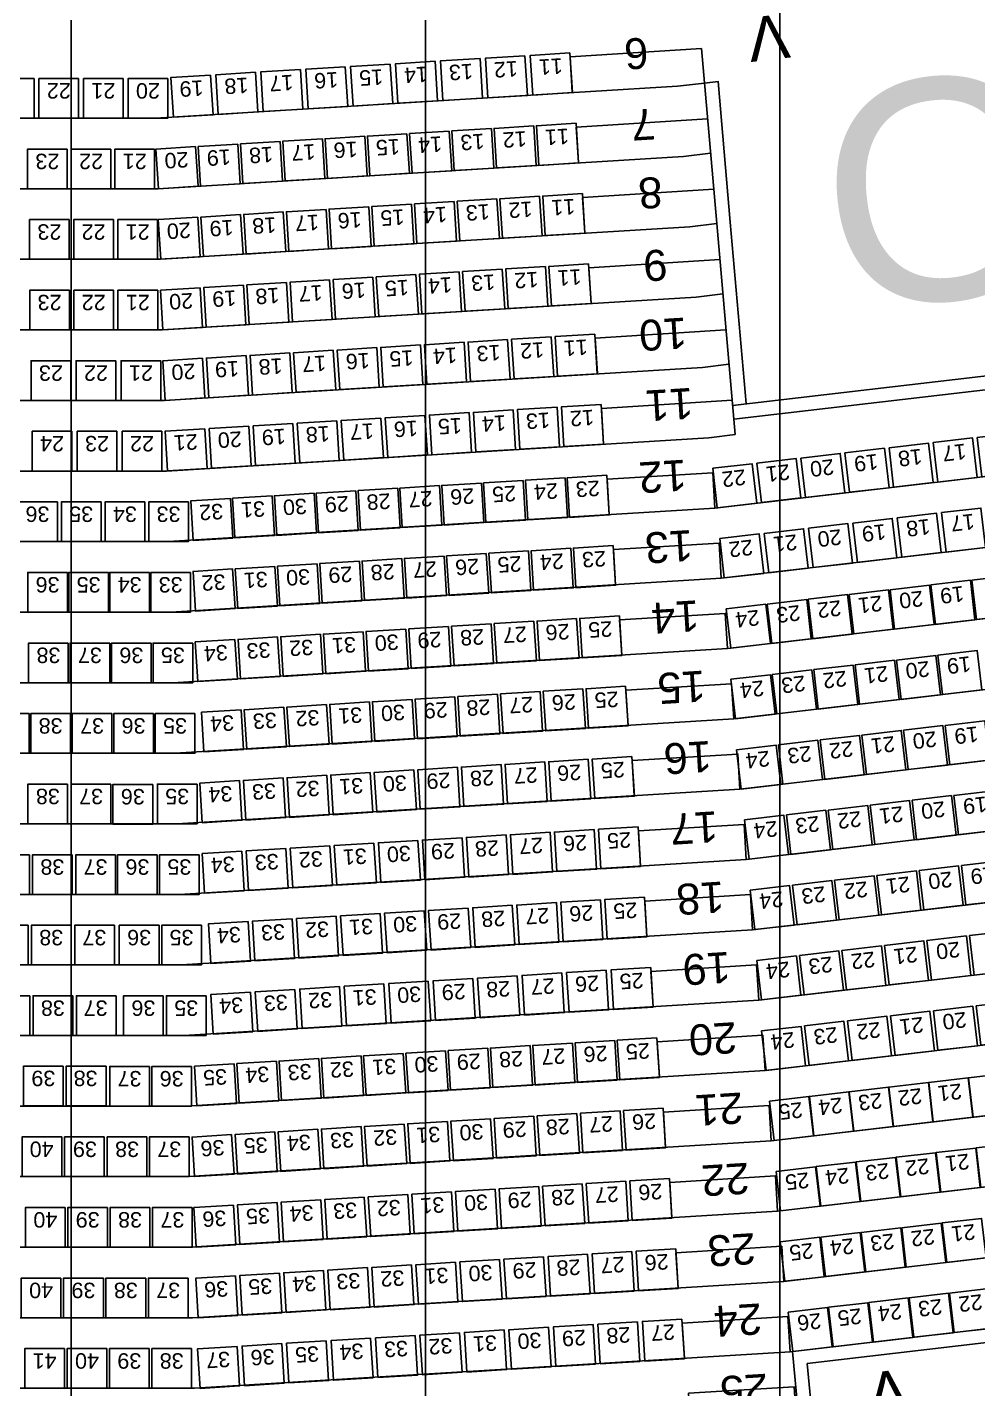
# Model space of a CAD drawing. Header units: millimetres. Extents: x -76108 to 202332, y 27411 to 140378.
# Drawn here: x 120263 to 131035, y 42728 to 58165 of the extents above; entities that cross this region are included whole.
import ezdxf
from ezdxf.enums import TextEntityAlignment as Align

# ---------------------------------------------------------------- set-up
doc = ezdxf.new("R2010")
doc.units = ezdxf.units.MM
doc.header["$LTSCALE"] = 100
for name, color, linetype in [('LINOR_HÄNG', 40, 'CONTINUOUS'), ('O-RADER', 252, 'CONTINUOUS'), ('O-RADNUMMER', 4, 'CONTINUOUS'), ('O-STOLAR', 1, 'CONTINUOUS'), ('O-STOLNUMMER', 7, 'CONTINUOUS'), ('O-TRAPPA', 254, 'CONTINUOUS'), ('SEKTIONS_NR', 4, 'CONTINUOUS')]:
    doc.layers.add(name, color=color, linetype=linetype)
doc.styles.add('ARIAL', font='arial.ttf')

msp = doc.modelspace()

# ---------------------------------------------------------------- linework, layer by layer
at = {"layer": 'LINOR_HÄNG'}
for p, q in [((120760.1, 137808.9), (120760.1, 30391.1)), ((124775.1, 137450.7), (124775.1, 30749.3)), ((128790.1, 136831.3), (128790.1, 31368.7))]:
    msp.add_line(p, q, dxfattribs=at)
at = {"layer": 'O-RADER'}
for p, q in [((127630.8, 57496.5), (121717.1, 57133.3)), ((127937.6, 57532.3), (127630.8, 57496.5)), ((121717.1, 57133.3), (118752.6, 57133.3)), ((127701.8, 56699.4), (121741.6, 56333.3)), ((128006.8, 56735), (127701.8, 56699.4)), ((121741.6, 56333.3), (118752.6, 56333.3)), ((127772.7, 55902.2), (121766.2, 55533.3)), ((128076.1, 55937.6), (127772.7, 55902.2)), ((121766.2, 55533.3), (118752.6, 55533.3)), ((128145.3, 55140.3), (127843.7, 55105.1)), ((127843.7, 55105.1), (121790.7, 54733.3)), ((121790.7, 54733.3), (118752.6, 54733.3)), ((128214.6, 54343), (127914.6, 54307.9)), ((127914.6, 54307.9), (121815.3, 53933.3)), ((121815.3, 53933.3), (118752.6, 53933.3)), ((127985.6, 53510.8), (121839.8, 53133.3)), ((128283.8, 53545.6), (127985.6, 53510.8)), ((134051.2, 53413.6), (128056.6, 52713.6)), ((121839.8, 53133.3), (118752.6, 53133.3)), ((122072.5, 53147.6), (121839.8, 53133.3)), ((128056.6, 52713.6), (121864.4, 52333.3)), ((134163.5, 52621.3), (128127.5, 51916.5)), ((121864.4, 52333.3), (118752.6, 52333.3)), ((128127.5, 51916.5), (121888.9, 51533.3)), ((134275.8, 51829), (128198.5, 51119.3)), ((121888.9, 51533.3), (118752.6, 51533.3)), ((128198.5, 51119.3), (121913.5, 50733.3)), ((134388.1, 51036.6), (128269.5, 50322.2)), ((121913.5, 50733.3), (118752.6, 50733.3)), ((128269.5, 50322.2), (121938, 49933.3)), ((134500.4, 50244.3), (128340.4, 49525)), ((121938, 49933.3), (118752.6, 49933.3)), ((128340.4, 49525), (121962.5, 49133.3)), ((134612.7, 49452), (128411.4, 48727.9)), ((121962.5, 49133.3), (118752.6, 49133.3)), ((128411.4, 48727.9), (121987.1, 48333.3)), ((134724.9, 48659.7), (128482.4, 47930.7)), ((121987.1, 48333.3), (118752.6, 48333.3)), ((128482.4, 47930.7), (122011.6, 47533.3)), ((134837.2, 47867.3), (128553.3, 47133.6)), ((122011.6, 47533.3), (118752.6, 47533.3)), ((128553.3, 47133.6), (122036.2, 46733.3)), ((134949.5, 47075), (128624.3, 46336.4)), ((122036.2, 46733.3), (118752.6, 46733.3)), ((128624.3, 46336.4), (122060.7, 45933.3)), ((135061.8, 46282.7), (128695.3, 45539.3)), ((122060.7, 45933.3), (118752.6, 45933.3)), ((128695.3, 45539.3), (122085.3, 45133.3)), ((135174.1, 45490.4), (128766.2, 44742.1)), ((122085.3, 45133.3), (118752.6, 45133.3)), ((128766.2, 44742.1), (122109.8, 44333.3)), ((135286.4, 44698), (128837.2, 43945)), ((122109.8, 44333.3), (118752.6, 44333.3)), ((128837.2, 43945), (122134.4, 43533.3)), ((135398.6, 43905.7), (128908.2, 43147.8)), ((122134.4, 43533.3), (118752.6, 43533.3)), ((128908.2, 43147.8), (122158.9, 42733.3)), ((122158.9, 42733.3), (118752.6, 42733.3))]:
    msp.add_line(p, q, dxfattribs=at)
at = {"layer": 'O-STOLAR'}
for points in [[(124376.7, 57747.5), (123927.6, 57719.9), (123955.2, 57270.8), (124404.3, 57298.4)], [(124885.8, 57778.8), (124436.6, 57751.2), (124464.2, 57302), (124913.4, 57329.6)], [(125394.8, 57810), (124945.7, 57782.5), (124973.3, 57333.3), (125422.4, 57360.9)], [(125903.9, 57841.3), (125454.7, 57813.7), (125482.3, 57364.6), (125931.5, 57392.2)], [(126412.9, 57872.6), (125963.8, 57845), (125991.3, 57395.8), (126440.5, 57423.4)], [(120340.7, 57583.3), (119890.7, 57583.3), (119890.7, 57133.3), (120340.7, 57133.3)], [(120845.7, 57583.3), (120395.7, 57583.3), (120395.7, 57133.3), (120845.7, 57133.3)], [(121350.7, 57583.3), (120900.7, 57583.3), (120900.7, 57133.3), (121350.7, 57133.3)], [(121855.7, 57583.3), (121405.7, 57583.3), (121405.7, 57133.3), (121855.7, 57133.3)], [(122340.6, 57622.5), (121891.4, 57594.9), (121919, 57145.7), (122368.2, 57173.3)], [(122849.6, 57653.7), (122400.5, 57626.1), (122428.1, 57177), (122877.2, 57204.6)], [(123358.7, 57685), (122909.5, 57657.4), (122937.1, 57208.2), (123386.3, 57235.8)], [(123867.7, 57716.2), (123418.6, 57688.7), (123446.1, 57239.5), (123895.3, 57267.1)], [(125045.4, 56987.1), (124596.2, 56959.5), (124623.8, 56510.4), (125073, 56538)], [(125524.5, 57016.6), (125075.3, 56989), (125102.9, 56539.8), (125552.1, 56567.4)], [(126003.6, 57046), (125554.4, 57018.4), (125582, 56569.2), (126031.2, 56596.8)], [(126482.7, 57075.4), (126033.5, 57047.8), (126061.1, 56598.7), (126510.3, 56626.3)], [(122170.8, 56810.6), (121721.7, 56783), (121749.3, 56333.8), (122198.4, 56361.4)], [(122649.9, 56840), (122200.8, 56812.4), (122228.3, 56363.3), (122677.5, 56390.9)], [(123129, 56869.4), (122679.9, 56841.8), (122707.4, 56392.7), (123156.6, 56420.3)], [(123608.1, 56898.9), (123159, 56871.3), (123186.5, 56422.1), (123635.7, 56449.7)], [(124087.2, 56928.3), (123638.1, 56900.7), (123665.6, 56451.5), (124114.8, 56479.1)], [(124566.3, 56957.7), (124117.2, 56930.1), (124144.7, 56481), (124593.9, 56508.6)], [(120716.6, 56783.3), (120266.6, 56783.3), (120266.6, 56333.3), (120716.6, 56333.3)], [(121211.6, 56783.3), (120761.6, 56783.3), (120761.6, 56333.3), (121211.6, 56333.3)], [(121706.6, 56783.3), (121256.6, 56783.3), (121256.6, 56333.3), (121706.6, 56333.3)], [(125585.5, 56218.9), (125136.3, 56191.3), (125163.9, 55742.1), (125613.1, 55769.7)], [(126069.6, 56248.6), (125620.4, 56221), (125648, 55771.8), (126097.2, 55799.4)], [(126553.7, 56278.3), (126104.5, 56250.7), (126132.1, 55801.6), (126581.2, 55829.2)], [(122681, 56040.5), (122231.8, 56012.9), (122259.4, 55563.7), (122708.5, 55591.3)], [(123165, 56070.2), (122715.9, 56042.6), (122743.5, 55593.5), (123192.6, 55621)], [(123649.1, 56099.9), (123200, 56072.3), (123227.6, 55623.2), (123676.7, 55650.8)], [(124133.2, 56129.7), (123684.1, 56102.1), (123711.6, 55652.9), (124160.8, 55680.5)], [(124617.3, 56159.4), (124168.1, 56131.8), (124195.7, 55682.7), (124644.9, 55710.2)], [(125101.4, 56189.1), (124652.2, 56161.5), (124679.8, 55712.4), (125129, 55740)], [(120739.7, 55983.3), (120289.7, 55983.3), (120289.7, 55533.3), (120739.7, 55533.3)], [(121239.7, 55983.3), (120789.7, 55983.3), (120789.7, 55533.3), (121239.7, 55533.3)], [(121739.7, 55983.3), (121289.7, 55983.3), (121289.7, 55533.3), (121739.7, 55533.3)], [(122196.9, 56010.7), (121747.7, 55983.1), (121775.3, 55534), (122224.4, 55561.6)], [(125646.5, 55421.2), (125197.3, 55393.6), (125224.9, 54944.4), (125674, 54972)], [(126135.5, 55451.2), (125686.4, 55423.6), (125714, 54974.5), (126163.1, 55002)], [(126624.6, 55481.2), (126175.5, 55453.6), (126203, 55004.5), (126652.2, 55032.1)], [(123201.1, 55271), (122751.9, 55243.4), (122779.5, 54794.2), (123228.6, 54821.8)], [(123690.1, 55301), (123241, 55273.4), (123268.6, 54824.3), (123717.7, 54851.8)], [(124179.2, 55331), (123730.1, 55303.5), (123757.7, 54854.3), (124206.8, 54881.9)], [(124668.3, 55361.1), (124219.1, 55333.5), (124246.7, 54884.3), (124695.9, 54911.9)], [(125157.4, 55391.1), (124708.2, 55363.5), (124735.8, 54914.4), (125185, 54942)], [(120741.4, 55183.3), (120291.4, 55183.3), (120291.4, 54733.3), (120741.4, 54733.3)], [(121241.4, 55183.3), (120791.4, 55183.3), (120791.4, 54733.3), (121241.4, 54733.3)], [(121741.4, 55183.3), (121291.4, 55183.3), (121291.4, 54733.3), (121741.4, 54733.3)], [(122222.9, 55210.9), (121773.8, 55183.3), (121801.3, 54734.1), (122250.5, 54761.7)], [(122712, 55240.9), (122262.8, 55213.3), (122290.4, 54764.2), (122739.6, 54791.8)], [(126201.5, 54653.8), (125752.3, 54626.2), (125779.9, 54177.1), (126229.1, 54204.6)], [(126695.6, 54684.1), (126246.4, 54656.6), (126274, 54207.4), (126723.2, 54235)], [(123731.2, 54502.1), (123282, 54474.5), (123309.6, 54025.3), (123758.7, 54052.9)], [(124225.2, 54532.4), (123776.1, 54504.8), (123803.7, 54055.7), (124252.8, 54083.3)], [(124719.3, 54562.8), (124270.1, 54535.2), (124297.7, 54086), (124746.9, 54113.6)], [(125213.4, 54593.1), (124764.2, 54565.5), (124791.8, 54116.4), (125241, 54144)], [(125707.4, 54623.5), (125258.3, 54595.9), (125285.9, 54146.7), (125735, 54174.3)], [(120757.1, 54383.3), (120307.1, 54383.3), (120307.1, 53933.3), (120757.1, 53933.3)], [(121267.1, 54383.3), (120817.1, 54383.3), (120817.1, 53933.3), (121267.1, 53933.3)], [(121777.1, 54383.3), (121327.1, 54383.3), (121327.1, 53933.3), (121777.1, 53933.3)], [(122248.9, 54411), (121799.8, 54383.4), (121827.4, 53934.3), (122276.5, 53961.9)], [(122743, 54441.4), (122293.9, 54413.8), (122321.5, 53964.6), (122770.6, 53992.2)], [(123237.1, 54471.7), (122787.9, 54444.1), (122815.5, 53995), (123264.7, 54022.6)], [(126766.5, 53887.1), (126317.4, 53859.5), (126345, 53410.3), (126794.1, 53437.9)], [(124271.2, 53733.8), (123822.1, 53706.2), (123849.7, 53257.1), (124298.8, 53284.6)], [(124770.3, 53764.4), (124321.1, 53736.9), (124348.7, 53287.7), (124797.9, 53315.3)], [(125269.4, 53795.1), (124820.2, 53767.5), (124847.8, 53318.4), (125296.9, 53345.9)], [(125768.4, 53825.8), (125319.3, 53798.2), (125346.8, 53349), (125796, 53376.6)], [(126267.5, 53856.4), (125818.3, 53828.8), (125845.9, 53379.7), (126295.1, 53407.2)], [(120769.3, 53583.3), (120319.3, 53583.3), (120319.3, 53133.3), (120769.3, 53133.3)], [(121279.3, 53583.3), (120829.3, 53583.3), (120829.3, 53133.3), (121279.3, 53133.3)], [(121789.3, 53583.3), (121339.3, 53583.3), (121339.3, 53133.3), (121789.3, 53133.3)], [(122275, 53611.2), (121825.8, 53583.6), (121853.4, 53134.4), (122302.6, 53162)], [(122774.1, 53641.8), (122324.9, 53614.3), (122352.5, 53165.1), (122801.6, 53192.7)], [(123273.1, 53672.5), (122824, 53644.9), (122851.5, 53195.8), (123300.7, 53223.3)], [(123772.2, 53703.1), (123323, 53675.6), (123350.6, 53226.4), (123799.8, 53254)], [(131028.8, 53513.7), (131475.8, 53565.9), (131528, 53119), (131081, 53066.8)], [(130029.6, 53397.1), (130476.6, 53449.3), (130528.8, 53002.3), (130081.8, 52950.1)], [(130529.2, 53455.4), (130976.2, 53507.6), (131028.4, 53060.6), (130581.4, 53008.4)], [(128530.8, 53222.1), (128977.8, 53274.3), (129030, 52827.3), (128583, 52775.1)], [(129030.4, 53280.4), (129477.4, 53332.6), (129529.6, 52885.6), (129082.6, 52833.4)], [(129530, 53338.7), (129977, 53390.9), (130029.2, 52944), (129582.2, 52891.8)], [(128031.2, 53163.7), (128478.2, 53215.9), (128530.4, 52769), (128083.4, 52716.8)], [(124935.1, 52967.8), (124486, 52940.2), (124513.6, 52491.1), (124962.7, 52518.7)], [(125409.2, 52996.9), (124960.1, 52969.3), (124987.7, 52520.2), (125436.8, 52547.8)], [(125883.3, 53026.1), (125434.2, 52998.5), (125461.8, 52549.3), (125910.9, 52576.9)], [(126357.4, 53055.2), (125908.3, 53027.6), (125935.9, 52578.4), (126385, 52606)], [(126831.6, 53084.3), (126382.4, 53056.7), (126410, 52607.5), (126859.1, 52635.1)], [(122564.6, 52822.2), (122115.4, 52794.6), (122143, 52345.5), (122592.2, 52373.1)], [(123038.7, 52851.3), (122589.5, 52823.7), (122617.1, 52374.6), (123066.3, 52402.2)], [(123512.8, 52880.5), (123063.7, 52852.9), (123091.2, 52403.7), (123540.4, 52431.3)], [(123986.9, 52909.6), (123537.8, 52882), (123565.3, 52432.8), (124014.5, 52460.4)], [(124461, 52938.7), (124011.9, 52911.1), (124039.5, 52462), (124488.6, 52489.5)], [(120604.4, 52783.3), (120154.4, 52783.3), (120154.4, 52333.3), (120604.4, 52333.3)], [(121099.4, 52783.3), (120649.4, 52783.3), (120649.4, 52333.3), (121099.4, 52333.3)], [(121594.4, 52783.3), (121144.4, 52783.3), (121144.4, 52333.3), (121594.4, 52333.3)], [(122089.4, 52783.3), (121639.4, 52783.3), (121639.4, 52333.3), (122089.4, 52333.3)], [(130121.1, 52602.3), (130568, 52654.5), (130620.2, 52207.5), (130173.2, 52155.4)], [(130623.6, 52661), (131070.6, 52713.2), (131122.8, 52266.2), (130675.8, 52214)], [(129115.9, 52484.9), (129562.8, 52537.1), (129615, 52090.2), (129168.1, 52038)], [(129618.5, 52543.6), (130065.4, 52595.8), (130117.6, 52148.9), (129670.7, 52096.7)], [(128110.7, 52367.6), (128557.7, 52419.8), (128609.9, 51972.8), (128162.9, 51920.6)], [(128613.3, 52426.3), (129060.3, 52478.4), (129112.4, 52031.5), (128665.5, 51979.3)], [(125465.2, 52198.9), (125016.1, 52171.3), (125043.7, 51722.1), (125492.8, 51749.7)], [(125944.3, 52228.3), (125495.2, 52200.7), (125522.8, 51751.5), (125971.9, 51779.1)], [(126423.4, 52257.7), (125974.3, 52230.1), (126001.9, 51781), (126451, 51808.6)], [(126902.5, 52287.1), (126453.4, 52259.6), (126481, 51810.4), (126930.1, 51838)], [(122590.6, 52022.3), (122141.5, 51994.7), (122169.1, 51545.6), (122618.2, 51573.2)], [(123069.7, 52051.7), (122620.6, 52024.1), (122648.2, 51575), (123097.3, 51602.6)], [(123548.8, 52081.2), (123099.7, 52053.6), (123127.3, 51604.4), (123576.4, 51632)], [(124027.9, 52110.6), (123578.8, 52083), (123606.4, 51633.8), (124055.5, 51661.4)], [(124507, 52140), (124057.9, 52112.4), (124085.5, 51663.3), (124534.6, 51690.9)], [(124986.1, 52169.4), (124537, 52141.9), (124564.6, 51692.7), (125013.7, 51720.3)], [(120718.9, 51983.3), (120268.9, 51983.3), (120268.9, 51533.3), (120718.9, 51533.3)], [(121183.9, 51983.3), (120733.9, 51983.3), (120733.9, 51533.3), (121183.9, 51533.3)], [(121648.9, 51983.3), (121198.9, 51983.3), (121198.9, 51533.3), (121648.9, 51533.3)], [(122113.9, 51983.3), (121663.9, 51983.3), (121663.9, 51533.3), (122113.9, 51533.3)], [(130504.5, 51841.7), (130951.5, 51893.8), (131003.6, 51446.9), (130556.7, 51394.7)], [(130968.3, 51895.8), (131415.3, 51948), (131467.5, 51501), (131020.5, 51448.8)], [(129112.9, 51679.2), (129559.9, 51731.4), (129612.1, 51284.4), (129165.1, 51232.2)], [(129576.8, 51733.3), (130023.8, 51785.5), (130076, 51338.6), (129629, 51286.4)], [(130040.6, 51787.5), (130487.6, 51839.7), (130539.8, 51392.7), (130092.8, 51340.5)], [(128185.3, 51570.8), (128632.2, 51623), (128684.4, 51176.1), (128237.4, 51123.9)], [(128649.1, 51625), (129096.1, 51677.2), (129148.3, 51230.2), (128701.3, 51178)], [(126005.3, 51430.5), (125556.2, 51402.9), (125583.7, 50953.8), (126032.9, 50981.4)], [(126489.4, 51460.3), (126040.2, 51432.7), (126067.8, 50983.5), (126517, 51011.1)], [(126973.5, 51490), (126524.3, 51462.4), (126551.9, 51013.3), (127001.1, 51040.8)], [(123100.8, 51252.1), (122651.6, 51224.5), (122679.2, 50775.4), (123128.4, 50803)], [(123584.9, 51281.9), (123135.7, 51254.3), (123163.3, 50805.1), (123612.5, 50832.7)], [(124069, 51311.6), (123619.8, 51284), (123647.4, 50834.9), (124096.5, 50862.4)], [(124553, 51341.3), (124103.9, 51313.7), (124131.5, 50864.6), (124580.6, 50892.2)], [(125037.1, 51371.1), (124588, 51343.5), (124615.6, 50894.3), (125064.7, 50921.9)], [(125521.2, 51400.8), (125072.1, 51373.2), (125099.7, 50924.1), (125548.8, 50951.6)], [(120728.5, 51183.3), (120278.5, 51183.3), (120278.5, 50733.3), (120728.5, 50733.3)], [(121198.5, 51183.3), (120748.5, 51183.3), (120748.5, 50733.3), (121198.5, 50733.3)], [(121668.5, 51183.3), (121218.5, 51183.3), (121218.5, 50733.3), (121668.5, 50733.3)], [(122138.5, 51183.3), (121688.5, 51183.3), (121688.5, 50733.3), (122138.5, 50733.3)], [(122616.7, 51222.4), (122167.5, 51194.8), (122195.1, 50745.7), (122644.3, 50773.2)], [(130582, 51045.3), (131029, 51097.5), (131081.2, 50650.5), (130634.2, 50598.3)], [(129644.4, 50935.8), (130091.3, 50988), (130143.5, 50541), (129696.6, 50488.8)], [(130113.2, 50990.5), (130560.2, 51042.7), (130612.4, 50595.8), (130165.4, 50543.6)], [(128237.9, 50771.6), (128684.9, 50823.8), (128737.1, 50376.8), (128290.1, 50324.6)], [(128706.8, 50826.3), (129153.7, 50878.5), (129205.9, 50431.5), (128758.9, 50379.3)], [(129175.6, 50881), (129622.5, 50933.2), (129674.7, 50486.3), (129227.8, 50434.1)], [(126076.3, 50633.4), (125627.1, 50605.8), (125654.7, 50156.6), (126103.9, 50184.2)], [(126560.4, 50663.1), (126111.2, 50635.5), (126138.8, 50186.4), (126587.9, 50214)], [(127044.5, 50692.8), (126595.3, 50665.3), (126622.9, 50216.1), (127072, 50243.7)], [(123655.8, 50484.7), (123206.7, 50457.1), (123234.3, 50008), (123683.4, 50035.6)], [(124139.9, 50514.4), (123690.8, 50486.9), (123718.4, 50037.7), (124167.5, 50065.3)], [(124624, 50544.2), (124174.9, 50516.6), (124202.4, 50067.4), (124651.6, 50095)], [(125108.1, 50573.9), (124658.9, 50546.3), (124686.5, 50097.2), (125135.7, 50124.8)], [(125592.2, 50603.6), (125143, 50576.1), (125170.6, 50126.9), (125619.8, 50154.5)], [(120283, 50383.3), (119833, 50383.3), (119833, 49933.3), (120283, 49933.3)], [(120753, 50383.3), (120303, 50383.3), (120303, 49933.3), (120753, 49933.3)], [(121223, 50383.3), (120773, 50383.3), (120773, 49933.3), (121223, 49933.3)], [(121693, 50383.3), (121243, 50383.3), (121243, 49933.3), (121693, 49933.3)], [(122163, 50383.3), (121713, 50383.3), (121713, 49933.3), (122163, 49933.3)], [(122687.7, 50425.3), (122238.5, 50397.7), (122266.1, 49948.5), (122715.2, 49976.1)], [(123171.7, 50455), (122722.6, 50427.4), (122750.2, 49978.2), (123199.3, 50005.8)], [(129720.9, 50139.3), (130167.9, 50191.5), (130220.1, 49744.5), (129773.1, 49692.3)], [(130193.7, 50194.5), (130640.7, 50246.7), (130692.9, 49799.7), (130245.9, 49747.5)], [(130666.5, 50249.7), (131113.5, 50301.9), (131165.6, 49854.9), (130718.7, 49802.7)], [(128302.6, 49973.7), (128749.5, 50025.9), (128801.7, 49578.9), (128354.7, 49526.7)], [(128775.3, 50028.9), (129222.3, 50081.1), (129274.5, 49634.1), (128827.5, 49581.9)], [(129248.1, 50084.1), (129695.1, 50136.3), (129747.3, 49689.3), (129300.3, 49637.1)], [(126621.3, 49865.3), (126172.2, 49837.8), (126199.8, 49388.6), (126648.9, 49416.2)], [(127115.4, 49895.7), (126666.3, 49868.1), (126693.8, 49419), (127143, 49446.5)], [(124151, 49713.6), (123701.8, 49686), (123729.4, 49236.9), (124178.6, 49264.5)], [(124645.1, 49744), (124195.9, 49716.4), (124223.5, 49267.2), (124672.7, 49294.8)], [(125139.1, 49774.3), (124690, 49746.7), (124717.6, 49297.6), (125166.7, 49325.2)], [(125633.2, 49804.7), (125184.1, 49777.1), (125211.6, 49327.9), (125660.8, 49355.5)], [(126127.3, 49835), (125678.1, 49807.4), (125705.7, 49358.3), (126154.9, 49385.8)], [(120720.6, 49583.3), (120270.6, 49583.3), (120270.6, 49133.3), (120720.6, 49133.3)], [(121211.9, 49583), (120761.9, 49583), (120761.9, 49133), (121211.9, 49133)], [(121684.8, 49580.5), (121234.8, 49580.5), (121234.8, 49130.5), (121684.8, 49130.5)], [(122187.5, 49583.3), (121737.5, 49583.3), (121737.5, 49133.3), (122187.5, 49133.3)], [(122668.8, 49622.6), (122219.6, 49595), (122247.2, 49145.8), (122696.4, 49173.4)], [(123162.9, 49652.9), (122713.7, 49625.3), (122741.3, 49176.2), (123190.5, 49203.8)], [(123656.9, 49683.3), (123207.8, 49655.7), (123235.4, 49206.5), (123684.5, 49234.1)], [(130290.1, 49400.3), (130737.1, 49452.5), (130789.2, 49005.5), (130342.3, 48953.3)], [(130764.9, 49455.7), (131211.8, 49507.9), (131264, 49061), (130817.1, 49008.8)], [(128865.8, 49234), (129312.7, 49286.2), (129364.9, 48839.2), (128918, 48787)], [(129340.5, 49289.4), (129787.5, 49341.6), (129839.7, 48894.7), (129392.7, 48842.5)], [(129815.3, 49344.9), (130262.3, 49397.1), (130314.5, 48950.1), (129867.5, 48897.9)], [(127186.4, 49098.5), (126737.2, 49071), (126764.8, 48621.8), (127214, 48649.4)], [(128391, 49178.6), (128838, 49230.8), (128890.2, 48783.8), (128443.2, 48731.6)], [(124691.1, 48945.3), (124241.9, 48917.7), (124269.5, 48468.5), (124718.7, 48496.1)], [(125190.1, 48975.9), (124741, 48948.4), (124768.6, 48499.2), (125217.7, 48526.8)], [(125689.2, 49006.6), (125240, 48979), (125267.6, 48529.8), (125716.8, 48557.4)], [(126188.3, 49037.2), (125739.1, 49009.7), (125766.7, 48560.5), (126215.8, 48588.1)], [(126687.3, 49067.9), (126238.2, 49040.3), (126265.8, 48591.2), (126714.9, 48618.7)], [(120288.2, 48783.3), (119838.2, 48783.3), (119838.2, 48333.3), (120288.2, 48333.3)], [(120772.9, 48783.3), (120322.9, 48783.3), (120322.9, 48333.3), (120772.9, 48333.3)], [(121264.2, 48783.3), (120814.2, 48783.3), (120814.2, 48333.3), (121264.2, 48333.3)], [(121737.1, 48783.3), (121287.1, 48783.3), (121287.1, 48333.3), (121737.1, 48333.3)], [(122212.1, 48783.3), (121762.1, 48783.3), (121762.1, 48333.3), (122212.1, 48333.3)], [(122694.8, 48822.7), (122245.7, 48795.1), (122273.3, 48345.9), (122722.4, 48373.5)], [(123193.9, 48853.3), (122744.8, 48825.7), (122772.3, 48376.6), (123221.5, 48404.2)], [(123693, 48884), (123243.8, 48856.4), (123271.4, 48407.2), (123720.6, 48434.8)], [(124192, 48914.6), (123742.9, 48887), (123770.5, 48437.9), (124219.6, 48465.5)], [(130370.6, 48604.3), (130817.6, 48656.5), (130869.8, 48209.5), (130422.8, 48157.3)], [(130849.3, 48660.2), (131296.3, 48712.4), (131348.5, 48265.4), (130901.5, 48213.2)], [(128934.4, 48436.6), (129381.3, 48488.8), (129433.5, 48041.8), (128986.5, 47989.6)], [(129413.1, 48492.5), (129860.1, 48544.7), (129912.3, 48097.7), (129465.3, 48045.5)], [(129891.9, 48548.4), (130338.8, 48600.6), (130391, 48153.6), (129944, 48101.4)], [(128455.6, 48380.7), (128902.6, 48432.9), (128954.8, 47985.9), (128507.8, 47933.7)], [(125261.1, 48178.8), (124812, 48151.2), (124839.5, 47702), (125288.7, 47729.6)], [(125760.2, 48209.4), (125311, 48181.9), (125338.6, 47732.7), (125787.8, 47760.3)], [(126259.2, 48240.1), (125810.1, 48212.5), (125837.7, 47763.4), (126286.8, 47790.9)], [(126758.3, 48270.7), (126309.1, 48243.2), (126336.7, 47794), (126785.9, 47821.6)], [(127257.3, 48301.4), (126808.2, 48273.8), (126835.8, 47824.7), (127284.9, 47852.2)], [(122765.8, 48025.5), (122316.7, 47997.9), (122344.2, 47548.8), (122793.4, 47576.4)], [(123264.9, 48056.2), (122815.7, 48028.6), (122843.3, 47579.4), (123292.5, 47607)], [(123763.9, 48086.8), (123314.8, 48059.2), (123342.4, 47610.1), (123791.5, 47637.7)], [(124263, 48117.5), (123813.8, 48089.9), (123841.4, 47640.7), (124290.6, 47668.3)], [(124762.1, 48148.1), (124312.9, 48120.5), (124340.5, 47671.4), (124789.6, 47699)], [(120275.1, 47983.3), (119825.1, 47983.3), (119825.1, 47533.3), (120275.1, 47533.3)], [(120759.8, 47983.3), (120309.8, 47983.3), (120309.8, 47533.3), (120759.8, 47533.3)], [(121251.1, 47983.3), (120801.1, 47983.3), (120801.1, 47533.3), (121251.1, 47533.3)], [(121756.6, 47983.3), (121306.6, 47983.3), (121306.6, 47533.3), (121756.6, 47533.3)], [(122236.6, 47983.3), (121786.6, 47983.3), (121786.6, 47533.3), (122236.6, 47533.3)], [(130459, 47809.2), (130906, 47861.4), (130958.2, 47414.4), (130511.2, 47362.2)], [(130940.8, 47865.4), (131387.7, 47917.6), (131439.9, 47470.6), (130993, 47418.5)], [(129495.6, 47696.7), (129942.6, 47748.9), (129994.7, 47301.9), (129547.8, 47249.7)], [(129977.3, 47752.9), (130424.3, 47805.1), (130476.5, 47358.1), (130029.5, 47306)], [(128532.1, 47584.2), (128979.1, 47636.4), (129031.3, 47189.4), (128584.3, 47137.2)], [(129013.9, 47640.4), (129460.8, 47692.6), (129513, 47245.6), (129066.1, 47193.5)], [(125816.2, 47411.4), (125367, 47383.8), (125394.6, 46934.6), (125843.7, 46962.2)], [(126320.2, 47442.3), (125871.1, 47414.7), (125898.6, 46965.6), (126347.8, 46993.2)], [(126824.3, 47473.3), (126375.1, 47445.7), (126402.7, 46996.5), (126851.9, 47024.1)], [(127328.3, 47504.2), (126879.2, 47476.7), (126906.7, 47027.5), (127355.9, 47055.1)], [(123295.9, 47256.6), (122846.8, 47229), (122874.3, 46779.8), (123323.5, 46807.4)], [(123800, 47287.5), (123350.8, 47260), (123378.4, 46810.8), (123827.5, 46838.4)], [(124304, 47318.5), (123854.9, 47290.9), (123882.4, 46841.8), (124331.6, 46869.3)], [(124808.1, 47349.5), (124358.9, 47321.9), (124386.5, 46872.7), (124835.6, 46900.3)], [(125312.1, 47380.4), (124863, 47352.8), (124890.5, 46903.7), (125339.7, 46931.3)], [(120293.8, 47183.3), (119843.8, 47183.3), (119843.8, 46733.3), (120293.8, 46733.3)], [(120778.5, 47183.3), (120328.5, 47183.3), (120328.5, 46733.3), (120778.5, 46733.3)], [(121269.8, 47183.3), (120819.8, 47183.3), (120819.8, 46733.3), (121269.8, 46733.3)], [(121805, 47183.3), (121355, 47183.3), (121355, 46733.3), (121805, 46733.3)], [(122290, 47183.3), (121840, 47183.3), (121840, 46733.3), (122290, 46733.3)], [(122791.9, 47225.6), (122342.7, 47198), (122370.3, 46748.9), (122819.4, 46776.5)], [(131018.3, 47069), (131465.3, 47121.2), (131517.4, 46674.3), (131070.5, 46622.1)], [(129558.2, 46898.5), (130005.2, 46950.7), (130057.4, 46503.8), (129610.4, 46451.6)], [(130044.9, 46955.4), (130491.9, 47007.6), (130544.1, 46560.6), (130097.1, 46508.4)], [(130531.6, 47012.2), (130978.6, 47064.4), (131030.8, 46617.4), (130583.8, 46565.2)], [(128584.8, 46784.9), (129031.8, 46837.1), (129084, 46390.1), (128637, 46337.9)], [(129071.5, 46841.7), (129518.5, 46893.9), (129570.7, 46446.9), (129123.7, 46394.8)], [(125962, 46618.8), (125512.8, 46591.2), (125540.4, 46142.1), (125989.6, 46169.7)], [(126441.1, 46648.2), (125991.9, 46620.7), (126019.5, 46171.5), (126468.7, 46199.1)], [(126920.2, 46677.7), (126471, 46650.1), (126498.6, 46200.9), (126947.8, 46228.5)], [(127399.3, 46707.1), (126950.1, 46679.5), (126977.7, 46230.4), (127426.9, 46257.9)], [(123566.5, 46471.7), (123117.3, 46444.1), (123144.9, 45995), (123594.1, 46022.5)], [(124045.6, 46501.1), (123596.4, 46473.5), (123624, 46024.4), (124073.2, 46052)], [(124524.7, 46530.5), (124075.5, 46503), (124103.1, 46053.8), (124552.3, 46081.4)], [(125003.8, 46560), (124554.6, 46532.4), (124582.2, 46083.2), (125031.4, 46110.8)], [(125482.9, 46589.4), (125033.7, 46561.8), (125061.3, 46112.7), (125510.5, 46140.2)], [(120671.1, 46386.8), (120221.1, 46386.8), (120221.1, 45936.8), (120671.1, 45936.8)], [(121155.8, 46386.8), (120705.8, 46386.8), (120705.8, 45936.8), (121155.8, 45936.8)], [(121647.1, 46383.3), (121197.1, 46383.3), (121197.1, 45933.3), (121647.1, 45933.3)], [(122125.1, 46383.3), (121675.1, 46383.3), (121675.1, 45933.3), (122125.1, 45933.3)], [(122608.3, 46412.8), (122159.2, 46385.3), (122186.7, 45936.1), (122635.9, 45963.7)], [(123087.4, 46442.3), (122638.3, 46414.7), (122665.8, 45965.5), (123115, 45993.1)], [(130028.1, 46148), (130475, 46200.2), (130527.2, 45753.2), (130080.3, 45701)], [(130479, 46200.6), (130926, 46252.8), (130978.2, 45805.9), (130531.2, 45753.7)], [(130929.9, 46253.3), (131376.9, 46305.5), (131429.1, 45858.5), (130982.1, 45806.3)], [(128675.3, 45990), (129122.2, 46042.2), (129174.4, 45595.2), (128727.5, 45543.1)], [(129126.2, 46042.7), (129573.2, 46094.9), (129625.4, 45647.9), (129178.4, 45595.7)], [(129577.1, 46095.3), (130024.1, 46147.5), (130076.3, 45700.5), (129629.3, 45648.4)], [(126492.1, 45849.9), (126042.9, 45822.3), (126070.5, 45373.1), (126519.7, 45400.7)], [(126981.2, 45879.9), (126532, 45852.3), (126559.6, 45403.2), (127008.8, 45430.8)], [(127470.2, 45909.9), (127021.1, 45882.4), (127048.7, 45433.2), (127497.8, 45460.8)], [(124046.7, 45699.7), (123597.5, 45672.1), (123625.1, 45222.9), (124074.3, 45250.5)], [(124535.8, 45729.7), (124086.6, 45702.1), (124114.2, 45253), (124563.4, 45280.6)], [(125024.9, 45759.8), (124575.7, 45732.2), (124603.3, 45283), (125052.4, 45310.6)], [(125513.9, 45789.8), (125064.8, 45762.2), (125092.4, 45313.1), (125541.5, 45340.6)], [(126003, 45819.8), (125553.9, 45792.2), (125581.4, 45343.1), (126030.6, 45370.7)], [(120655.2, 45583.3), (120205.2, 45583.3), (120205.2, 45133.3), (120655.2, 45133.3)], [(121135.2, 45583.3), (120685.2, 45583.3), (120685.2, 45133.3), (121135.2, 45133.3)], [(121620, 45583.3), (121170, 45583.3), (121170, 45133.3), (121620, 45133.3)], [(122098, 45583.3), (121648, 45583.3), (121648, 45133.3), (122098, 45133.3)], [(122579.5, 45609.6), (122130.3, 45582), (122157.9, 45132.8), (122607, 45160.4)], [(123068.5, 45639.6), (122619.4, 45612), (122647, 45162.9), (123096.1, 45190.4)], [(123557.6, 45669.6), (123108.5, 45642.1), (123136.1, 45192.9), (123585.2, 45220.5)], [(130110.6, 45352.2), (130557.5, 45404.4), (130609.7, 44957.4), (130162.7, 44905.2)], [(130564.5, 45405.2), (131011.4, 45457.4), (131063.6, 45010.4), (130616.7, 44958.2)], [(131018.4, 45458.2), (131465.4, 45510.4), (131517.5, 45063.4), (131070.6, 45011.2)], [(128748.8, 45193.2), (129195.8, 45245.4), (129248, 44798.4), (128801, 44746.2)], [(129202.7, 45246.2), (129649.7, 45298.4), (129701.9, 44851.4), (129254.9, 44799.2)], [(129656.6, 45299.2), (130103.6, 45351.4), (130155.8, 44904.4), (129708.8, 44852.2)], [(127047.1, 45082.5), (126598, 45054.9), (126625.6, 44605.7), (127074.7, 44633.3)], [(127541.2, 45112.8), (127092.1, 45085.2), (127119.6, 44636.1), (127568.8, 44663.6)], [(124576.8, 44930.7), (124127.6, 44903.1), (124155.2, 44454), (124604.4, 44481.6)], [(125070.9, 44961.1), (124621.7, 44933.5), (124649.3, 44484.3), (125098.5, 44511.9)], [(125564.9, 44991.4), (125115.8, 44963.8), (125143.4, 44514.7), (125592.5, 44542.3)], [(126059, 45021.8), (125609.9, 44994.2), (125637.4, 44545), (126086.6, 44572.6)], [(126553.1, 45052.1), (126103.9, 45024.5), (126131.5, 44575.4), (126580.7, 44603)], [(120693.3, 44783.3), (120243.3, 44783.3), (120243.3, 44333.3), (120693.3, 44333.3)], [(121173.3, 44783.3), (120723.3, 44783.3), (120723.3, 44333.3), (121173.3, 44333.3)], [(121653.3, 44783.3), (121203.3, 44783.3), (121203.3, 44333.3), (121653.3, 44333.3)], [(122133.3, 44783.3), (121683.3, 44783.3), (121683.3, 44333.3), (122133.3, 44333.3)], [(122600.5, 44809.3), (122151.4, 44781.8), (122179, 44332.6), (122628.1, 44360.2)], [(123094.6, 44839.7), (122645.4, 44812.1), (122673, 44363), (123122.2, 44390.5)], [(123588.7, 44870), (123139.5, 44842.5), (123167.1, 44393.3), (123616.2, 44420.9)], [(124082.7, 44900.4), (123633.6, 44872.8), (123661.2, 44423.6), (124110.3, 44451.2)], [(130632.1, 44607.6), (131079, 44659.8), (131131.2, 44212.9), (130684.3, 44160.7)], [(129255.4, 44446.9), (129702.4, 44499.1), (129754.6, 44052.1), (129307.6, 43999.9)], [(129714.3, 44500.5), (130161.3, 44552.7), (130213.5, 44105.7), (129766.5, 44053.5)], [(130173.2, 44554), (130620.1, 44606.2), (130672.3, 44159.3), (130225.4, 44107.1)], [(127612.2, 44315.7), (127163, 44288.1), (127190.6, 43838.9), (127639.8, 43866.5)], [(128796.5, 44393.3), (129243.5, 44445.5), (129295.7, 43998.5), (128848.7, 43946.3)], [(125116.9, 44162.4), (124667.7, 44134.8), (124695.3, 43685.7), (125144.5, 43713.2)], [(125615.9, 44193), (125166.8, 44165.5), (125194.4, 43716.3), (125643.5, 43743.9)], [(126115, 44223.7), (125665.8, 44196.1), (125693.4, 43747), (126142.6, 43774.5)], [(126614.1, 44254.3), (126164.9, 44226.8), (126192.5, 43777.6), (126641.6, 43805.2)], [(127113.1, 44285), (126664, 44257.4), (126691.6, 43808.3), (127140.7, 43835.8)], [(122621.6, 44009.1), (122172.4, 43981.5), (122200, 43532.4), (122649.2, 43560)], [(123120.6, 44039.8), (122671.5, 44012.2), (122699.1, 43563), (123148.2, 43590.6)], [(123619.7, 44070.4), (123170.5, 44042.9), (123198.1, 43593.7), (123647.3, 43621.3)], [(124118.8, 44101.1), (123669.6, 44073.5), (123697.2, 43624.3), (124146.3, 43651.9)], [(124617.8, 44131.7), (124168.7, 44104.2), (124196.3, 43655), (124645.4, 43682.6)], [(120645.4, 43983.3), (120195.4, 43983.3), (120195.4, 43533.3), (120645.4, 43533.3)], [(121125.4, 43983.3), (120675.4, 43983.3), (120675.4, 43533.3), (121125.4, 43533.3)], [(121605.4, 43983.3), (121155.4, 43983.3), (121155.4, 43533.3), (121605.4, 43533.3)], [(122085.4, 43983.3), (121635.4, 43983.3), (121635.4, 43533.3), (122085.4, 43533.3)], [(130713.6, 43811.7), (131160.6, 43863.9), (131212.8, 43416.9), (130765.8, 43364.8)], [(129343, 43651.7), (129789.9, 43703.9), (129842.1, 43256.9), (129395.2, 43204.7)], [(129799.9, 43705), (130246.8, 43757.2), (130299, 43310.2), (129852, 43258.1)], [(130256.8, 43758.4), (130703.7, 43810.6), (130755.9, 43363.6), (130308.9, 43311.4)], [(128886.1, 43598.3), (129333, 43650.5), (129385.2, 43203.5), (128938.3, 43151.4)], [(125666.9, 43394.7), (125217.8, 43367.1), (125245.4, 42917.9), (125694.5, 42945.5)], [(126171, 43425.6), (125721.8, 43398), (125749.4, 42948.9), (126198.6, 42976.5)], [(126675, 43456.6), (126225.9, 43429), (126253.5, 42979.8), (126702.6, 43007.4)], [(127179.1, 43487.5), (126729.9, 43460), (126757.5, 43010.8), (127206.7, 43038.4)], [(127683.1, 43518.5), (127234, 43490.9), (127261.6, 43041.8), (127710.7, 43069.3)], [(123146.7, 43239.9), (122697.5, 43212.3), (122725.1, 42763.1), (123174.3, 42790.7)], [(123650.7, 43270.8), (123201.6, 43243.2), (123229.2, 42794.1), (123678.3, 42821.7)], [(124154.8, 43301.8), (123705.6, 43274.2), (123733.2, 42825.1), (124182.4, 42852.6)], [(124658.8, 43332.8), (124209.7, 43305.2), (124237.3, 42856), (124686.4, 42883.6)], [(125162.9, 43363.7), (124713.7, 43336.1), (124741.3, 42887), (125190.5, 42914.6)], [(120685.4, 43183.3), (120235.4, 43183.3), (120235.4, 42733.3), (120685.4, 42733.3)], [(121165.4, 43183.3), (120715.4, 43183.3), (120715.4, 42733.3), (121165.4, 42733.3)], [(121645.4, 43183.3), (121195.4, 43183.3), (121195.4, 42733.3), (121645.4, 42733.3)], [(122125.4, 43183.3), (121675.4, 43183.3), (121675.4, 42733.3), (122125.4, 42733.3)], [(122642.6, 43208.9), (122193.5, 43181.3), (122221.1, 42732.2), (122670.2, 42759.8)]]:
    msp.add_lwpolyline(points, close=True, dxfattribs=at)
at = {"layer": 'O-TRAPPA'}
for p, q in [((126440.2, 57428.4), (126414.5, 57827.5)), ((126485.5, 57030.4), (127972.8, 57126.1)), ((126511.1, 56631.3), (126485.5, 57030.4)), ((126556.4, 56233.3), (128042.1, 56328.9)), ((126582.1, 55834.2), (126556.4, 56233.3)), ((126627.4, 55436.3), (128111.3, 55531.7)), ((126653.1, 55037.1), (126627.4, 55436.3)), ((126698.3, 54639.2), (128180.6, 54734.5)), ((126724, 54240), (126698.3, 54639.2)), ((126769.3, 53842.1), (128249.8, 53937.3)), ((126795, 53442.9), (126769.3, 53842.1)), ((135369.9, 43902.4), (128908.2, 43147.8)), ((129009, 42354.2), (128934.6, 43150.9)), ((129163, 42372.2), (129103, 43014.5))]:
    msp.add_line(p, q, dxfattribs=at)
for points in [[(126414.5, 57827.5), (127903.6, 57923.3), (128076.1, 55937.6)], [(128230.1, 55955.2), (128091.6, 57550.3), (127937.6, 57532.3)], [(128076.1, 55937.6), (128283.8, 53545.6)], [(128408.7, 53899.7), (128230.1, 55955.2)], [(133593.5, 54497.7), (128255.3, 53874.4)], [(133615.6, 54344.2), (128268.7, 53719.9)], [(128056.6, 52713.6), (128032.1, 53112.9), (126834.3, 53039.3), (126858.8, 52640.1)], [(128127.5, 51916.5), (128103, 52315.7), (126905.3, 52242.2), (126929.8, 51842.9)], [(128198.5, 51119.3), (128174, 51518.6), (126976.2, 51445), (127000.8, 51045.8)], [(128269.5, 50322.2), (128245, 50721.4), (127047.2, 50647.9), (127071.7, 50248.6)], [(128340.4, 49525), (128315.9, 49924.3), (127118.2, 49850.7), (127142.7, 49451.5)], [(128411.4, 48727.9), (128386.9, 49127.1), (127189.1, 49053.6), (127213.7, 48654.3)], [(128482.4, 47930.7), (128457.9, 48330), (127260.1, 48256.4), (127284.6, 47857.2)], [(128553.3, 47133.6), (128528.8, 47532.8), (127331.1, 47459.3), (127355.6, 47060)], [(128624.3, 46336.4), (128599.8, 46735.7), (127402, 46662.1), (127426.6, 46262.9)], [(128695.3, 45539.3), (128670.8, 45938.5), (127473, 45865), (127497.5, 45465.7)], [(128766.2, 44742.1), (128741.7, 45141.4), (127544, 45067.8), (127568.5, 44668.6)], [(128837.2, 43945), (128812.7, 44344.2), (127614.9, 44270.7), (127639.5, 43871.4)], [(135237.5, 43730.8), (129103, 43014.5)], [(128908.2, 43147.8), (128883.6, 43547.1), (127685.9, 43473.5), (127710.4, 43074.3)], [(128979.1, 42350.7), (128954.6, 42749.9), (127756.9, 42676.4), (127781.4, 42277.1)]]:
    msp.add_lwpolyline(points, dxfattribs=at)

# ---------------------------------------------------------------- texts
at = {"layer": 'O-RADNUMMER', "style": 'ARIAL'}
for s, p in [('6', (127290.5, 58049.2)), ('7', (127369.5, 57243.7)), ('8', (127449, 56469.6)), ('9', (127505.8, 55647.5)), ('10', (127729.7, 54874.5)), ('11', (127800.6, 54077.4)), ('12', (127725.8, 53263)), ('13', (127796.8, 52465.8)), ('14', (127867.8, 51668.7)), ('15', (127938.7, 50871.5)), ('16', (128009.7, 50074.4)), ('17', (128080.7, 49277.2)), ('18', (128151.6, 48480.1)), ('19', (128222.6, 47682.9)), ('20', (128293.6, 46885.8)), ('21', (128364.5, 46088.6)), ('22', (128435.5, 45291.5)), ('23', (128506.5, 44494.3)), ('24', (128577.4, 43697.2)), ('25', (128648.4, 42900))]:
    msp.add_text(s, height=350, rotation=183.51463, dxfattribs=at).set_placement(p)
at = {"layer": 'O-STOLNUMMER', "style": 'ARIAL'}
for s, rotation, p in [('13', 183.51464, (125170.3, 57796.3)), ('12', 183.51464, (125679.3, 57827.5)), ('11', 183.51464, (126188.3, 57858.8)), ('18', 183.51464, (122625, 57639.9)), ('17', 183.51464, (123134.1, 57671.2)), ('16', 183.51464, (123643.1, 57702.5)), ('15', 183.51464, (124152.2, 57733.7)), ('14', 183.51464, (124661.2, 57765)), ('22', 180, (120620.7, 57583.3)), ('21', 180, (121125.7, 57583.3)), ('20', 180, (121630.7, 57583.3)), ('19', 183.51464, (122116, 57608.7)), ('12', 183.51464, (125779, 57032.2)), ('11', 183.51464, (126258.1, 57061.6)), ('18', 183.51464, (122904.4, 56855.6)), ('17', 183.51464, (123383.5, 56885.1)), ('16', 183.51464, (123862.6, 56914.5)), ('15', 183.51464, (124341.7, 56943.9)), ('14', 183.51464, (124820.8, 56973.3)), ('13', 183.51464, (125299.9, 57002.8)), ('23', 180, (120491.6, 56783.3)), ('22', 180, (120986.6, 56783.3)), ('21', 180, (121481.6, 56783.3)), ('20', 183.51464, (121946.2, 56796.8)), ('19', 183.51464, (122425.3, 56826.2)), ('12', 183.51464, (125845, 56234.8)), ('11', 183.51464, (126329.1, 56264.5)), ('17', 183.51464, (123424.5, 56086.1)), ('16', 183.51464, (123908.6, 56115.9)), ('15', 183.51464, (124392.7, 56145.6)), ('14', 183.51464, (124876.8, 56175.3)), ('13', 183.51464, (125360.9, 56205.1)), ('23', 180, (120514.7, 55983.3)), ('22', 180, (121014.7, 55983.3)), ('21', 180, (121514.7, 55983.3)), ('20', 183.51464, (121972.3, 55996.9)), ('19', 183.51464, (122456.4, 56026.7)), ('18', 183.51464, (122940.5, 56056.4)), ('11', 183.51464, (126400, 55467.4)), ('16', 183.51464, (123954.6, 55317.2)), ('15', 183.51464, (124443.7, 55347.3)), ('14', 183.51464, (124932.8, 55377.3)), ('13', 183.51464, (125421.9, 55407.4)), ('12', 183.51464, (125911, 55437.4)), ('23', 180, (120516.4, 55183.3)), ('22', 180, (121016.4, 55183.3)), ('21', 180, (121516.4, 55183.3)), ('20', 183.51464, (121998.3, 55197.1)), ('19', 183.51464, (122487.4, 55227.1)), ('18', 183.51464, (122976.5, 55257.2)), ('17', 183.51464, (123465.6, 55287.2)), ('15', 183.51464, (124494.7, 54549)), ('14', 183.51464, (124988.8, 54579.3)), ('13', 183.51464, (125482.9, 54609.7)), ('12', 183.51464, (125976.9, 54640)), ('11', 183.51464, (126471, 54670.3)), ('20', 183.51464, (122024.4, 54397.2)), ('19', 183.51464, (122518.4, 54427.6)), ('18', 183.51464, (123012.5, 54457.9)), ('17', 183.51464, (123506.6, 54488.3)), ('16', 183.51464, (124000.6, 54518.6)), ('23', 180, (120532.1, 54383.3)), ('22', 180, (121042.1, 54383.3)), ('21', 180, (121552.1, 54383.3)), ('15', 183.51464, (125044.8, 53781.3)), ('14', 183.51464, (125543.8, 53812)), ('13', 183.51464, (126042.9, 53842.6)), ('12', 183.51464, (126542, 53873.3)), ('20', 183.51464, (122549.5, 53628)), ('19', 183.51464, (123048.5, 53658.7)), ('18', 183.51464, (123547.6, 53689.4)), ('17', 183.51464, (124046.7, 53720)), ('16', 183.51464, (124545.7, 53750.7)), ('24', 180, (120544.3, 53583.3)), ('23', 180, (121054.3, 53583.3)), ('22', 180, (121564.3, 53583.3)), ('21', 183.51464, (122050.4, 53597.4)), ('17', 186.65999, (130752.7, 53481.5)), ('20', 186.65999, (129253.9, 53306.5)), ('19', 186.65999, (129753.5, 53364.8)), ('18', 186.65999, (130253.1, 53423.2)), ('22', 186.65999, (128254.7, 53189.8)), ('21', 186.65999, (128754.3, 53248.2)), ('25', 183.51464, (125658.8, 53012.3)), ('24', 183.51464, (126132.9, 53041.4)), ('23', 183.51464, (126607, 53070.5)), ('30', 183.51464, (123288.2, 52866.7)), ('29', 183.51464, (123762.3, 52895.8)), ('28', 183.51464, (124236.4, 52924.9)), ('27', 183.51464, (124710.6, 52954)), ('26', 183.51464, (125184.7, 52983.1)), ('36', 180, (120379.4, 52783.3)), ('35', 180, (120874.4, 52783.3)), ('34', 180, (121369.4, 52783.3)), ('33', 180, (121864.4, 52783.3)), ('32', 183.51464, (122340, 52808.4)), ('31', 183.51464, (122814.1, 52837.5)), ('17', 186.65999, (130847.1, 52687.1)), ('19', 186.65999, (129841.9, 52569.7)), ('18', 186.65999, (130344.5, 52628.4)), ('22', 186.65999, (128334.2, 52393.7)), ('21', 186.65999, (128836.8, 52452.4)), ('20', 186.65999, (129339.4, 52511)), ('24', 183.51464, (126198.8, 52243.9)), ('23', 183.51464, (126677.9, 52273.3)), ('30', 183.51464, (123324.3, 52067.4)), ('29', 183.51464, (123803.4, 52096.8)), ('28', 183.51464, (124282.5, 52126.2)), ('27', 183.51464, (124761.6, 52155.6)), ('26', 183.51464, (125240.7, 52185.1)), ('25', 183.51464, (125719.7, 52214.5)), ('36', 180, (120493.9, 51983.3)), ('35', 180, (120958.9, 51983.3)), ('34', 180, (121423.9, 51983.3)), ('33', 180, (121888.9, 51983.3)), ('32', 183.51464, (122366.1, 52008.5)), ('31', 183.51464, (122845.2, 52037.9)), ('21', 186.65999, (129800.3, 51759.4)), ('20', 186.65999, (130264.1, 51813.6)), ('19', 186.65999, (130728, 51867.7)), ('24', 186.65999, (128408.7, 51596.9)), ('23', 186.65999, (128872.6, 51651.1)), ('22', 186.65999, (129336.4, 51705.3)), ('25', 183.51464, (126748.9, 51476.2)), ('31', 183.51464, (123844.4, 51297.8)), ('30', 183.51464, (124328.5, 51327.5)), ('29', 183.51464, (124812.6, 51357.3)), ('28', 183.51464, (125296.6, 51387)), ('27', 183.51464, (125780.7, 51416.7)), ('26', 183.51464, (126264.8, 51446.5)), ('38', 180, (120503.5, 51183.3)), ('37', 180, (120973.5, 51183.3)), ('36', 180, (121443.5, 51183.3)), ('35', 180, (121913.5, 51183.3)), ('34', 183.51464, (122392.1, 51208.6)), ('33', 183.51464, (122876.2, 51238.3)), ('32', 183.51464, (123360.3, 51268.1)), ('20', 186.65999, (130336.7, 51016.6)), ('19', 186.65999, (130805.5, 51071.4)), ('23', 186.65999, (128930.2, 50852.4)), ('22', 186.65999, (129399.1, 50907.1)), ('21', 186.65999, (129867.9, 50961.9)), ('25', 183.51464, (126819.9, 50679)), ('24', 186.65999, (128461.4, 50797.7)), ('30', 183.51464, (124399.4, 50530.4)), ('29', 183.51464, (124883.5, 50560.1)), ('28', 183.51464, (125367.6, 50589.9)), ('27', 183.51464, (125851.7, 50619.6)), ('26', 183.51464, (126335.8, 50649.3)), ('38', 180, (120528, 50383.3)), ('37', 180, (120998, 50383.3)), ('36', 180, (121468, 50383.3)), ('35', 180, (121938, 50383.3)), ('34', 183.51464, (122463.1, 50411.5)), ('33', 183.51464, (122947.2, 50441.2)), ('32', 183.51464, (123431.3, 50470.9)), ('31', 183.51464, (123915.3, 50500.7)), ('20', 186.65999, (130417.2, 50220.6)), ('19', 186.65999, (130890, 50275.8)), ('23', 186.65999, (128998.8, 50055)), ('22', 186.65999, (129471.6, 50110.2)), ('21', 186.65999, (129944.4, 50165.4)), ('24', 186.65999, (128526, 49999.8)), ('29', 183.51464, (124914.6, 49760.5)), ('28', 183.51464, (125408.6, 49790.9)), ('27', 183.51464, (125902.7, 49821.2)), ('26', 183.51464, (126396.8, 49851.6)), ('25', 183.51464, (126890.8, 49881.9)), ('34', 183.51464, (122444.2, 49608.8)), ('33', 183.51464, (122938.3, 49639.1)), ('32', 183.51464, (123432.4, 49669.5)), ('31', 183.51464, (123926.4, 49699.8)), ('30', 183.51464, (124420.5, 49730.2)), ('38', 180, (120497, 49583.3)), ('37', 180, (120986.9, 49583)), ('36', 180, (121459.8, 49580.5)), ('35', 180, (121962.5, 49583.3)), ('19', 186.65999, (130988.4, 49481.8)), ('22', 186.65999, (129564, 49315.5)), ('21', 186.65999, (130038.8, 49371)), ('20', 186.65999, (130513.6, 49426.4)), ('24', 186.65999, (128614.5, 49204.7)), ('23', 186.65999, (129089.3, 49260.1)), ('28', 183.51464, (125464.6, 48992.8)), ('27', 183.51464, (125963.7, 49023.4)), ('26', 183.51464, (126462.7, 49054.1)), ('25', 183.51464, (126961.8, 49084.8)), ('33', 183.51464, (122969.3, 48839.5)), ('32', 183.51464, (123468.4, 48870.2)), ('31', 183.51464, (123967.4, 48900.8)), ('30', 183.51464, (124466.5, 48931.5)), ('29', 183.51464, (124965.6, 48962.1)), ('38', 180, (120547.9, 48783.3)), ('37', 180, (121037.1, 48783.3)), ('36', 180, (121512.1, 48783.3)), ('35', 180, (121987.1, 48783.3)), ('34', 183.51464, (122470.3, 48808.9)), ('19', 186.65999, (131072.8, 48686.3)), ('22', 186.65999, (129636.6, 48518.6)), ('21', 186.65999, (130115.3, 48574.5)), ('20', 186.65999, (130594.1, 48630.4)), ('24', 186.65999, (128679.1, 48406.8)), ('23', 186.65999, (129157.8, 48462.7)), ('27', 183.51464, (126034.7, 48226.3)), ('26', 183.51464, (126533.7, 48257)), ('25', 183.51464, (127032.8, 48287.6)), ('32', 183.51464, (123539.4, 48073)), ('31', 183.51464, (124038.4, 48103.7)), ('30', 183.51464, (124537.5, 48134.3)), ('29', 183.51464, (125036.5, 48165)), ('28', 183.51464, (125535.6, 48195.6)), ('38', 180, (120534.8, 47983.3)), ('37', 180, (121023.7, 47983.3)), ('36', 180, (121531.6, 47983.3)), ('35', 180, (122011.6, 47983.3)), ('34', 183.51464, (122541.2, 48011.7)), ('33', 183.51464, (123040.3, 48042.4)), ('21', 186.65999, (130200.8, 47779)), ('20', 186.65999, (130682.5, 47835.3)), ('24', 186.65999, (128755.6, 47610.3)), ('23', 186.65999, (129237.3, 47666.5)), ('22', 186.65999, (129719.1, 47722.8)), ('26', 183.51464, (126599.7, 47459.5)), ('25', 183.51464, (127103.7, 47490.5)), ('31', 183.51464, (124079.4, 47304.7)), ('30', 183.51464, (124583.5, 47335.7)), ('29', 183.51464, (125087.5, 47366.6)), ('28', 183.51464, (125591.6, 47397.6)), ('27', 183.51464, (126095.6, 47428.5)), ('38', 180, (120553.5, 47183.3)), ('37', 180, (121038.5, 47183.3)), ('36', 180, (121580, 47183.3)), ('35', 180, (122065, 47183.3)), ('34', 183.51464, (122567.3, 47211.8)), ('33', 183.51464, (123071.3, 47242.8)), ('32', 183.51464, (123575.4, 47273.7)), ('21', 186.65999, (130268.4, 46981.5)), ('20', 186.65999, (130755.1, 47038.3)), ('24', 186.65999, (128808.3, 46811)), ('23', 186.65999, (129295, 46867.8)), ('22', 186.65999, (129781.7, 46924.6)), ('26', 183.51464, (126695.6, 46663.9)), ('25', 183.51464, (127174.7, 46693.3)), ('31', 183.51464, (124300.1, 46516.8)), ('30', 183.51464, (124779.2, 46546.2)), ('29', 183.51464, (125258.3, 46575.6)), ('28', 183.51464, (125737.4, 46605)), ('27', 183.51464, (126216.5, 46634.5)), ('39', 180, (120446.1, 46386.8)), ('38', 180, (120924.1, 46386.8)), ('37', 180, (121422.1, 46383.3)), ('36', 180, (121900.1, 46383.3)), ('35', 183.51464, (122383.7, 46399)), ('34', 183.51464, (122862.8, 46428.5)), ('33', 183.51464, (123341.9, 46457.9)), ('32', 183.51464, (123821, 46487.3)), ('21', 186.65999, (130702.5, 46226.7)), ('24', 186.65999, (129349.7, 46068.8)), ('23', 186.65999, (129800.6, 46121.4)), ('22', 186.65999, (130251.6, 46174.1)), ('26', 183.51464, (127245.7, 45896.2)), ('25', 186.65999, (128898.7, 46016.1)), ('31', 183.51464, (124800.3, 45746)), ('30', 183.51464, (125289.4, 45776)), ('29', 183.51464, (125778.4, 45806)), ('28', 183.51464, (126267.5, 45836.1)), ('27', 183.51464, (126756.6, 45866.1)), ('36', 183.51464, (122354.9, 45595.8)), ('35', 183.51464, (122844, 45625.8)), ('34', 183.51464, (123333, 45655.8)), ('33', 183.51464, (123822.1, 45685.9)), ('32', 183.51464, (124311.2, 45715.9)), ('40', 180, (120426.2, 45583.3)), ('39', 180, (120917, 45583.3)), ('38', 180, (121395, 45583.3)), ('37', 180, (121873, 45583.3)), ('21', 186.65999, (130788, 45431.3)), ('24', 186.65999, (129426.2, 45272.3)), ('23', 186.65999, (129880.1, 45325.3)), ('22', 186.65999, (130334, 45378.3)), ('25', 186.65999, (128972.3, 45219.3)), ('30', 183.51464, (125340.4, 44977.6)), ('29', 183.51464, (125834.4, 45008)), ('28', 183.51464, (126328.5, 45038.3)), ('27', 183.51464, (126822.6, 45068.7)), ('26', 183.51464, (127316.6, 45099)), ('35', 183.51464, (122870, 44825.9)), ('34', 183.51464, (123364.1, 44856.2)), ('33', 183.51464, (123858.2, 44886.6)), ('32', 183.51464, (124352.2, 44916.9)), ('31', 183.51464, (124846.3, 44947.3)), ('40', 180, (120468.3, 44783.3)), ('39', 180, (120948.3, 44783.3)), ('38', 180, (121428.3, 44783.3)), ('37', 180, (121908.3, 44783.3)), ('36', 183.51464, (122375.9, 44795.6)), ('23', 186.65999, (129937.8, 44526.6)), ('22', 186.65999, (130396.7, 44580.1)), ('21', 186.65999, (130855.5, 44633.7)), ('25', 186.65999, (129020, 44419.4)), ('24', 186.65999, (129478.9, 44473)), ('29', 183.51464, (125890.4, 44209.9)), ('28', 183.51464, (126389.5, 44240.6)), ('27', 183.51464, (126888.5, 44271.2)), ('26', 183.51464, (127387.6, 44301.9)), ('34', 183.51464, (123395.1, 44056.6)), ('33', 183.51464, (123894.2, 44087.3)), ('32', 183.51464, (124393.2, 44117.9)), ('31', 183.51464, (124892.3, 44148.6)), ('30', 183.51464, (125391.4, 44179.3)), ('40', 180, (120420.4, 43983.3)), ('39', 180, (120900.4, 43983.3)), ('38', 180, (121380.4, 43983.3)), ('37', 180, (121860.4, 43983.3)), ('36', 183.51464, (122397, 43995.3)), ('35', 183.51464, (122896.1, 44026)), ('24', 186.65999, (130023.3, 43731.1)), ('23', 186.65999, (130480.2, 43784.5)), ('22', 186.65999, (130937.1, 43837.8)), ('26', 186.65999, (129109.5, 43624.4)), ('25', 186.65999, (129566.4, 43677.8)), ('29', 183.51464, (126450.5, 43442.8)), ('28', 183.51464, (126954.5, 43473.8)), ('27', 183.51464, (127458.6, 43504.7)), ('34', 183.51464, (123930.2, 43288)), ('33', 183.51464, (124434.3, 43319)), ('32', 183.51464, (124938.3, 43349.9)), ('31', 183.51464, (125442.4, 43380.9)), ('30', 183.51464, (125946.4, 43411.8)), ('41', 180, (120460.4, 43183.3)), ('40', 180, (120940.4, 43183.3)), ('39', 180, (121420.4, 43183.3)), ('38', 180, (121900.4, 43183.3)), ('37', 183.51464, (122418.1, 43195.1)), ('36', 183.51464, (122922.1, 43226.1)), ('35', 183.51464, (123426.2, 43257))]:
    msp.add_text(s, height=175, rotation=rotation, dxfattribs=at).set_placement(p, align=Align.BOTTOM_CENTER)
at = {"layer": 'SEKTIONS_NR', "style": 'ARIAL'}
for s, height, p in [('V', 500, (128865, 58320.2)), ('O', 2500, (131834.7, 57730.1)), ('V', 500, (130220, 42955.7))]:
    msp.add_text(s, height=height, rotation=186.66, dxfattribs=at).set_placement(p)

doc.saveas('drawing.dxf')
